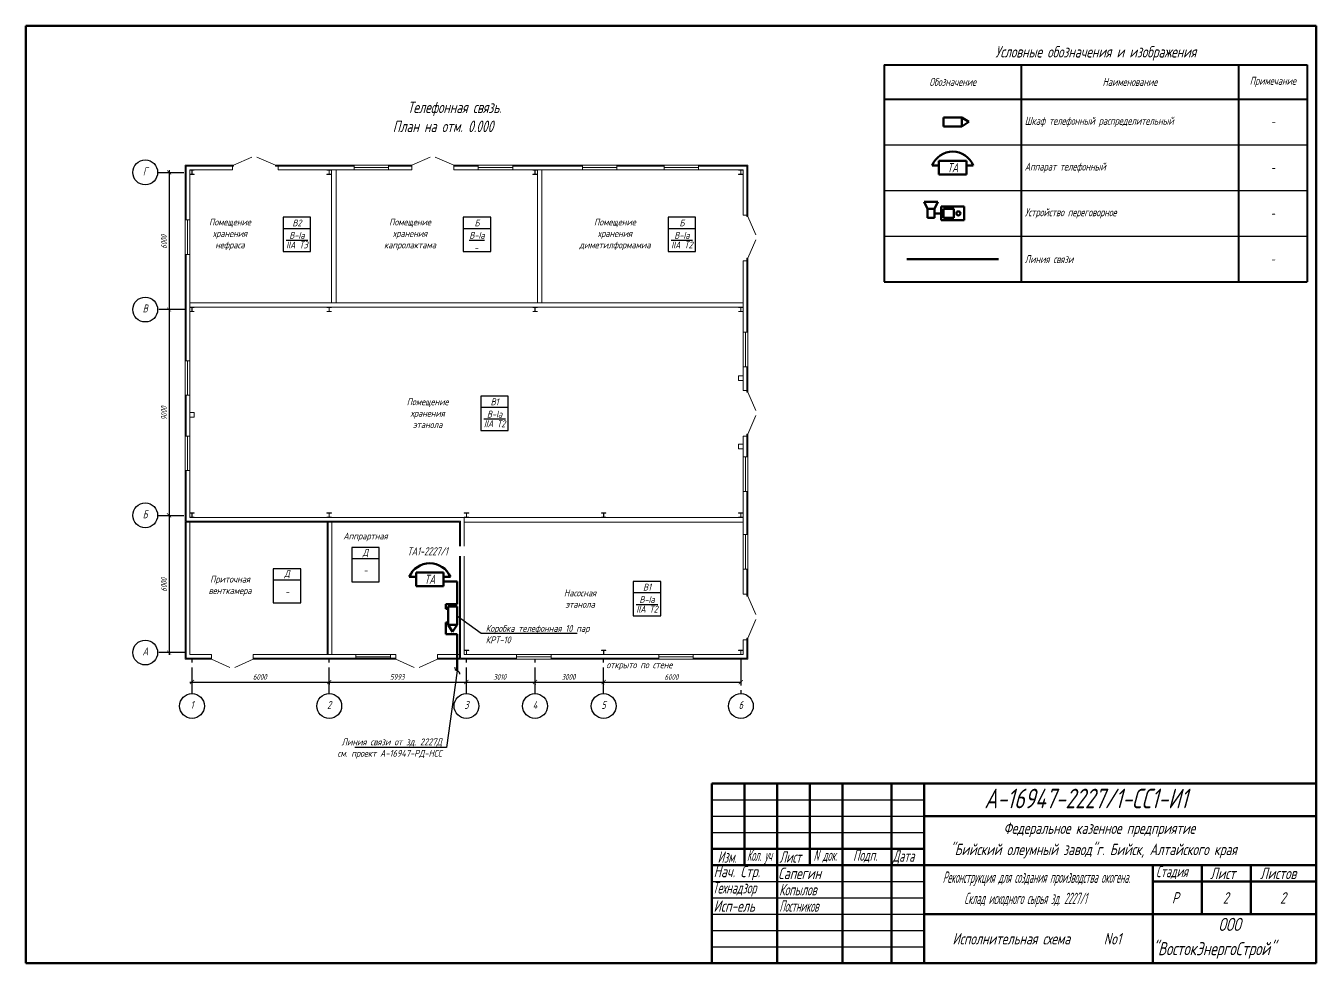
# Model space of a CAD drawing. Header units: millimetres. Extents: x 1337 to 3609, y 1874 to 2523.
# Drawn here: x 3214.1 to 3609.1, y 1873.9 to 2160.9 of the extents above; entities that cross this region are included whole.
import ezdxf
from ezdxf import colors
from ezdxf.entities.mleader import LeaderData, LeaderLine
from ezdxf.enums import TextEntityAlignment as Align
from ezdxf.math import Vec2, Vec3

# ---------------------------------------------------------------- set-up
doc = ezdxf.new("R2010")
doc.units = ezdxf.units.MM
doc.linetypes.add('gost6', pattern=[12, 8, -1.5, 1, -1.5])
for name, color, linetype, lineweight in [('Линия выноска', 137, 'Continuous', 25), ('Линия связи (Вновь)', 3, 'Continuous', 60), ('Осевая', 4, 'gost6', 25), ('Размерная', 4, 'Continuous', 25), ('Рамка толстая', 7, 'Continuous', 60), ('Связь', 84, 'Continuous', 50), ('Строительный', 251, 'Continuous', 13), ('ТаБлица', 253, 'Continuous', 25), ('Текст', 2, 'Continuous', 25), ('Штампы', 252, 'Continuous', 25)]:
    doc.layers.add(name, color=color, linetype=linetype, lineweight=lineweight)
doc.styles.add('Simplex', font='simplex.shx', dxfattribs={"width": 0.7, "oblique": 15})

# ---------------------------------------------------------------- blocks, each defined once
blk = doc.blocks.new('A$C19E7192F')
at = {"layer": 'Связь'}
for p, q in [((0, 4), (0, 0)), ((8, 4), (0, 4)), ((8, 0), (8, 4)), ((11, 2), (8, 4)), ((8, 0), (11, 2)), ((0, 0), (8, 0))]:
    blk.add_line(p, q, dxfattribs=at)
blk = doc.blocks.new('_None')
blk = doc.blocks.new('A$C79A038C6')
at = {"layer": 'Связь'}
for p, q in [((3, 6), (3, 0)), ((15, 6), (3, 6)), ((15, 0), (15, 6)), ((3, 4), (0, 4)), ((3, 0), (15, 0)), ((15, 4), (18, 4))]:
    blk.add_line(p, q, dxfattribs=at)
blk.add_arc((9, 0.25), 9.75, 22.6199, 157.3801, dxfattribs=at)
at = {"layer": 'Связь', "style": 'Simplex', "oblique": 15, "width": 0.7}
blk.add_text('ТА', height=4, dxfattribs=at).set_placement((9, 3), align=Align.MIDDLE_CENTER)
blk = doc.blocks.new('_Integral')
at = {"color": 0, "linetype": 'ByBlock', "lineweight": -2}
for centre, start, end in [((0.44, -0.09), 102, 168), ((-0.44, 0.09), 282, 348)]:
    blk.add_arc(centre, 0.454, start, end, dxfattribs=at)
blk = doc.blocks.new('*T50')
at = {"layer": 'ТаБлица', "color": 0, "linetype": 'ByBlock', "lineweight": 40, "transparency": 16777216}
for p, q in [((0, 0), (129.5, 0)), ((0, 0), (0, -66.5)), ((42, 0), (42, -66.5)), ((108.5, 0), (108.5, -66.5)), ((129.5, 0), (129.5, -66.5)), ((0, -10.5), (129.5, -10.5)), ((0, -66.5), (129.5, -66.5))]:
    blk.add_line(p, q, dxfattribs=at)
at = {"layer": 'ТаБлица', "color": 5, "linetype": 'ByBlock', "lineweight": 25, "transparency": 16777216}
for p, q in [((0, -24.5), (129.5, -24.5)), ((0, -38.5), (129.5, -38.5)), ((0, -52.5), (129.5, -52.5))]:
    blk.add_line(p, q, dxfattribs=at)
at = {"layer": 'ТаБлица', "color": 2, "transparency": 16777216, "char_height": 2.45, "style": 'Simplex'}
for s, insert, width, attachment_point in [('{\\C256;\\c0;Примечание}', (119, -5.25), 21, 5), ('{\\C256;\\c0;Обозначение}', (21, -5.25), 42, 5), ('{\\C256;\\c0;Наименование}', (75.25, -5.25), 66.5, 5), ('{\\C256;\\c0;Шкаф телефонный распределительный}', (43.05, -17.5), 64.4, 4), ('{\\C256;\\c0;-}', (119, -17.5), 18.9, 5), ('{\\C256;\\c0;Аппарат телефонный}', (43.05, -31.5), 64.4, 4), ('{\\C256;\\c0;-}', (119, -31.5), 18.9, 5), ('{\\C256;\\c0;Устройство переговорное}', (43.05, -45.5), 64.4, 4), ('{\\C256;\\c0;-}', (119, -45.5), 18.9, 5), ('{\\C256;\\c0;Линия связи}', (43.05, -59.5), 64.4, 4), ('{\\C256;\\c0;-}', (119, -59.5), 18.9, 5)]:
    blk.add_mtext(s, dxfattribs=dict(at, insert=insert, width=width, attachment_point=attachment_point))
blk = doc.blocks.new('A$C20EB2E6C')
at = {"layer": 'Связь'}
for p, q in [((8, 17.5), (5, 16)), ((8, 11.5), (8, 17.5)), ((1, 13), (1, 16)), ((1, 16), (5, 16)), ((5, 13), (1, 13)), ((3, 13), (3, 10)), ((5, 16), (5, 13)), ((8, 11.5), (5, 13)), ((0, 0), (0, 10)), ((0, 10), (6, 10)), ((1, 4.5), (1, 9)), ((1, 9), (5, 9)), ((5, 9), (5, 4.5)), ((6, 10), (6, 0)), ((5, 4.5), (1, 4.5)), ((6, 0), (0, 0))]:
    blk.add_line(p, q, dxfattribs=at)
blk.add_circle((3, 2.5), 0.868, dxfattribs=at)

msp = doc.modelspace()

# ---------------------------------------------------------------- linework, layer by layer
at = {"color": 18, "lineweight": 60, "true_color": 0x000000}
for p, q in [((3424.12, 1928.9), (3609.12, 1928.9)), ((3424.12, 1928.9), (3424.12, 1873.9)), ((3434.12, 1928.9), (3434.12, 1903.9)), ((3444.12, 1928.9), (3444.12, 1873.9)), ((3454.12, 1928.9), (3454.12, 1903.9)), ((3464.12, 1928.9), (3464.12, 1873.9)), ((3479.12, 1928.9), (3479.12, 1873.9)), ((3489.12, 1928.9), (3489.12, 1873.9)), ((3609.12, 1928.9), (3609.12, 1873.9)), ((3489.12, 1918.9), (3609.12, 1918.9)), ((3424.12, 1908.9), (3489.12, 1908.9)), ((3424.12, 1903.9), (3609.12, 1903.9)), ((3559.12, 1903.9), (3559.12, 1873.9)), ((3574.12, 1903.9), (3574.12, 1888.9)), ((3589.12, 1903.9), (3589.12, 1888.9)), ((3559.12, 1898.9), (3609.12, 1898.9)), ((3489.12, 1888.9), (3609.12, 1888.9)), ((3424.12, 1873.9), (3609.12, 1873.9))]:
    msp.add_line(p, q, dxfattribs=at)
at = {"color": 18, "lineweight": 25, "true_color": 0x000000}
for p, q in [((3424.12, 1923.9), (3489.12, 1923.9)), ((3424.12, 1918.9), (3489.12, 1918.9)), ((3424.12, 1913.9), (3489.12, 1913.9)), ((3424.12, 1898.9), (3489.12, 1898.9)), ((3424.12, 1893.9), (3489.12, 1893.9)), ((3424.12, 1888.9), (3489.12, 1888.9)), ((3424.12, 1883.9), (3489.12, 1883.9)), ((3424.12, 1878.9), (3489.12, 1878.9))]:
    msp.add_line(p, q, dxfattribs=at)
at = {"layer": 'Линия связи (Вновь)', "color": 18, "true_color": 0x000000}
for p, q in [((3483.84, 2089.47), (3511.84, 2089.47)), ((3341.97, 1990.75), (3346.17, 1990.75)), ((3346.17, 1990.75), (3346.17, 1983.78)), ((3346.17, 1983.78), (3342.67, 1983.78)), ((3342.67, 1983.78), (3342.67, 1982.38)), ((3343.37, 1982.38), (3342.67, 1982.38)), ((3343.37, 1978.18), (3342.67, 1978.18)), ((3342.67, 1978.18), (3342.67, 1974.68)), ((3342.67, 1974.68), (3346.17, 1974.68)), ((3346.17, 1974.68), (3346.17, 1963.45))]:
    msp.add_line(p, q, dxfattribs=at)
at = {"layer": 'Осевая', "color": 18, "true_color": 0x000000}
for p, q in [((3254.47, 2116.02), (3262.87, 2116.02)), ((3262.87, 2074.02), (3254.47, 2074.02)), ((3254.47, 2011.02), (3262.87, 2011.02)), ((3262.87, 1969.02), (3254.47, 1969.02)), ((3265, 1956.45), (3265, 1966.95)), ((3307, 1956.45), (3307, 1966.95)), ((3349, 1956.45), (3349, 1966.95)), ((3370, 1956.45), (3370, 1966.95)), ((3391, 1956.45), (3391, 1966.95)), ((3433, 1966.95), (3433, 1956.45))]:
    msp.add_line(p, q, dxfattribs=at)
at = {"layer": 'Размерная', "color": 18, "true_color": 0x000000}
for p, q in [((3257.97, 2116.72), (3257.97, 2073.32)), ((3257.97, 2074.72), (3257.97, 2010.32)), ((3257.97, 2011.72), (3257.97, 1968.32)), ((3264.3, 1959.98), (3307.7, 1959.98)), ((3306.3, 1959.98), (3349.66, 1959.98)), ((3307, 1960.09), (3307, 1959.28)), ((3307, 1959.39), (3307, 1959.28)), ((3348.23, 1959.98), (3370.7, 1959.98)), ((3348.93, 1959.32), (3348.93, 1959.28)), ((3369.3, 1959.98), (3433, 1959.98)), ((3370, 1959.32), (3370, 1959.28)), ((3391, 1960.09), (3391, 1960.65)), ((3391, 1959.39), (3391, 1959.28)), ((3391, 1959.32), (3391, 1959.28))]:
    msp.add_line(p, q, dxfattribs=at)
at = {"layer": 'Размерная', "color": 18, "true_color": 0x000000, "const_width": 0.189}
for points in [[(3258.6, 2115.39), (3257.34, 2116.65)], [(3258.6, 2073.39), (3257.34, 2074.65)], [(3257.34, 2074.65), (3258.6, 2073.39)], [(3258.6, 2010.39), (3257.34, 2011.65)], [(3257.34, 2011.65), (3258.6, 2010.39)], [(3257.34, 1969.65), (3258.6, 1968.39)], [(3265.63, 1960.61), (3264.37, 1959.35)], [(3307.63, 1960.61), (3306.37, 1959.35)], [(3306.37, 1959.35), (3307.63, 1960.61)], [(3349.56, 1960.61), (3348.3, 1959.35)], [(3348.33, 1959.35), (3349.59, 1960.61)], [(3369.37, 1959.35), (3370.63, 1960.61)], [(3370.63, 1960.61), (3369.37, 1959.35)], [(3390.37, 1959.35), (3391.63, 1960.61)], [(3391.63, 1960.61), (3390.37, 1959.35)], [(3432.37, 1959.32), (3433.63, 1960.58)]]:
    msp.add_lwpolyline(points, dxfattribs=at)
at = {"layer": 'Рамка толстая', "color": 18, "true_color": 0x000000}
for p, q in [((3214.12, 1873.9), (3214.12, 2160.9)), ((3214.12, 2160.9), (3609.12, 2160.9)), ((3609.12, 2160.9), (3609.12, 1873.9)), ((3214.12, 1873.9), (3609.12, 1873.9))]:
    msp.add_line(p, q, dxfattribs=at)
at = {"layer": 'Строительный', "color": 18, "ltscale": 100, "true_color": 0x000000}
for p, q in [((3277.37, 2118.19), (3262.87, 2118.19)), ((3262.87, 2118.19), (3262.87, 2117.88)), ((3262.87, 2117.88), (3262.87, 2101.49)), ((3277.72, 2117.88), (3263.18, 2117.88)), ((3263.18, 2117.88), (3263.18, 2116.17)), ((3277.1, 2118.19), (3277.72, 2118.19)), ((3277.37, 2118.19), (3277.37, 2117.88)), ((3277.37, 2116.76), (3277.37, 2117.88)), ((3277.72, 2118.19), (3283.33, 2120.68)), ((3277.72, 2118.19), (3277.72, 2117.88)), ((3290.56, 2118.19), (3284.87, 2120.68)), ((3291.37, 2118.19), (3290.56, 2118.19)), ((3290.56, 2118.19), (3290.56, 2117.88)), ((3314.58, 2117.88), (3290.56, 2117.88)), ((3314.58, 2118.19), (3291.37, 2118.19)), ((3291.37, 2116.76), (3291.37, 2118.19)), ((3314.58, 2118.19), (3314.58, 2116.76)), ((3314.58, 2118.19), (3325.15, 2118.19)), ((3314.58, 2117.48), (3325.15, 2117.48)), ((3332.29, 2118.19), (3325.15, 2118.19)), ((3325.15, 2116.76), (3325.15, 2118.19)), ((3332.29, 2117.88), (3325.15, 2117.88)), ((3331.67, 2118.19), (3332.29, 2118.19)), ((3331.67, 2118.19), (3331.67, 2117.88)), ((3331.67, 2117.88), (3332.29, 2117.88)), ((3332.29, 2118.19), (3337.9, 2120.68)), ((3332.29, 2118.19), (3332.29, 2116.76)), ((3345.13, 2118.19), (3339.44, 2120.68)), ((3384.51, 2118.19), (3345.13, 2118.19)), ((3345.94, 2118.19), (3345.13, 2118.19)), ((3345.13, 2118.19), (3345.13, 2116.76)), ((3352.59, 2117.88), (3345.13, 2117.88)), ((3345.13, 2117.88), (3345.82, 2117.88)), ((3345.82, 2117.88), (3345.82, 2118.19)), ((3352.57, 2117.48), (3363.14, 2117.48)), ((3352.59, 2118.19), (3352.59, 2116.76)), ((3363.16, 2116.76), (3363.16, 2118.19)), ((3384.51, 2117.88), (3363.16, 2117.88)), ((3384.51, 2118.19), (3384.51, 2116.76)), ((3384.51, 2118.19), (3395.08, 2118.19)), ((3384.51, 2117.48), (3395.08, 2117.48)), ((3409.48, 2118.19), (3395.08, 2118.19)), ((3395.08, 2116.76), (3395.08, 2118.19)), ((3409.48, 2117.88), (3395.08, 2117.88)), ((3409.48, 2118.19), (3409.48, 2116.76)), ((3409.48, 2118.19), (3420.05, 2118.19)), ((3409.48, 2117.48), (3420.05, 2117.48)), ((3435.13, 2118.19), (3420.05, 2118.19)), ((3420.05, 2116.76), (3420.05, 2118.19)), ((3434.82, 2117.88), (3420.05, 2117.88)), ((3434.82, 2102.55), (3434.82, 2117.88)), ((3435.13, 2102.9), (3435.13, 2118.19)), ((3263.18, 2116.76), (3263.18, 2101.49)), ((3264.3, 2116.76), (3277.37, 2116.76)), ((3264.3, 2101.49), (3264.3, 2116.76)), ((3264.3, 2116.68), (3264.3, 2116.76)), ((3264.3, 2116.76), (3265.7, 2116.76)), ((3264.88, 2116.68), (3264.3, 2116.68)), ((3264.3, 2115.38), (3264.3, 2115.46)), ((3264.3, 2115.46), (3264.88, 2115.46)), ((3265.7, 2115.38), (3264.3, 2115.38)), ((3264.97, 2115.55), (3264.97, 2116.59)), ((3265.02, 2115.55), (3265.02, 2116.59)), ((3265.7, 2116.68), (3265.11, 2116.68)), ((3265.11, 2115.46), (3265.7, 2115.46)), ((3265.7, 2116.76), (3265.7, 2116.68)), ((3265.7, 2115.46), (3265.7, 2115.38)), ((3291.37, 2116.76), (3314.58, 2116.76)), ((3306.3, 2116.68), (3306.3, 2116.76)), ((3306.3, 2116.76), (3307.7, 2116.76)), ((3306.88, 2116.68), (3306.3, 2116.68)), ((3306.3, 2115.38), (3306.3, 2115.46)), ((3306.3, 2115.46), (3306.88, 2115.46)), ((3307.7, 2115.38), (3306.3, 2115.38)), ((3306.97, 2115.55), (3306.97, 2116.59)), ((3307.02, 2115.55), (3307.02, 2116.59)), ((3307.7, 2116.68), (3307.11, 2116.68)), ((3307.11, 2115.46), (3307.7, 2115.46)), ((3307.7, 2116.76), (3307.7, 2076.12)), ((3307.7, 2116.76), (3307.7, 2116.68)), ((3307.7, 2115.46), (3307.7, 2115.38)), ((3309.1, 2076.12), (3309.1, 2116.76)), ((3314.58, 2116.76), (3325.15, 2116.76)), ((3325.15, 2116.76), (3332.29, 2116.76)), ((3345.13, 2116.76), (3384.51, 2116.76)), ((3369.3, 2116.68), (3369.3, 2116.76)), ((3369.3, 2116.76), (3370.7, 2116.76)), ((3369.88, 2116.68), (3369.3, 2116.68)), ((3369.3, 2115.38), (3369.3, 2115.46)), ((3369.3, 2115.46), (3369.88, 2115.46)), ((3370.7, 2115.38), (3369.3, 2115.38)), ((3369.97, 2115.55), (3369.97, 2116.59)), ((3370.02, 2115.55), (3370.02, 2116.59)), ((3370.7, 2116.68), (3370.11, 2116.68)), ((3370.11, 2115.46), (3370.7, 2115.46)), ((3370.7, 2116.76), (3370.7, 2076.16)), ((3370.7, 2116.76), (3370.7, 2116.68)), ((3370.7, 2115.46), (3370.7, 2115.38)), ((3372.1, 2076.16), (3372.1, 2116.76)), ((3384.51, 2116.76), (3395.08, 2116.76)), ((3395.08, 2116.76), (3409.48, 2116.76)), ((3409.48, 2116.76), (3420.05, 2116.76)), ((3420.05, 2116.76), (3433.7, 2116.76)), ((3432.3, 2116.68), (3432.3, 2116.76)), ((3432.3, 2116.76), (3433.7, 2116.76)), ((3432.88, 2116.68), (3432.3, 2116.68)), ((3432.3, 2115.38), (3432.3, 2115.46)), ((3432.3, 2115.46), (3432.88, 2115.46)), ((3433.7, 2115.38), (3432.3, 2115.38)), ((3432.97, 2115.55), (3432.97, 2116.59)), ((3433.02, 2115.55), (3433.02, 2116.59)), ((3433.7, 2116.68), (3433.11, 2116.68)), ((3433.11, 2115.46), (3433.7, 2115.46)), ((3433.7, 2116.76), (3433.7, 2102.9)), ((3433.7, 2116.76), (3433.7, 2116.68)), ((3433.7, 2115.46), (3433.7, 2115.38)), ((3264.3, 2101.49), (3262.87, 2101.49)), ((3262.87, 2101.49), (3262.87, 2090.92)), ((3263.58, 2101.49), (3263.58, 2090.92)), ((3264.3, 2101.49), (3264.3, 2090.92)), ((3433.7, 2102.9), (3434.82, 2102.9)), ((3435.13, 2102.9), (3434.82, 2102.9)), ((3435.13, 2102.55), (3434.82, 2102.55)), ((3435.13, 2103.17), (3435.13, 2102.55)), ((3435.13, 2102.55), (3437.62, 2096.94)), ((3435.13, 2089.71), (3437.62, 2095.4)), ((3262.87, 2090.92), (3262.87, 2058.34)), ((3262.87, 2090.92), (3264.3, 2090.92)), ((3263.18, 2090.92), (3263.18, 2058.34)), ((3264.3, 2058.34), (3264.3, 2090.92)), ((3434.82, 2067.1), (3434.82, 2089.71)), ((3435.13, 2089.71), (3434.82, 2089.71)), ((3435.13, 2088.9), (3435.13, 2089.71)), ((3433.7, 2088.9), (3433.7, 2067.1)), ((3433.7, 2088.9), (3434.82, 2088.9)), ((3435.13, 2067.1), (3435.13, 2088.9)), ((3264.3, 2076.12), (3433.7, 2076.12)), ((3264.3, 2074.76), (3433.7, 2074.76)), ((3264.3, 2074.68), (3264.3, 2074.76)), ((3264.3, 2074.76), (3265.7, 2074.76)), ((3264.88, 2074.68), (3264.3, 2074.68)), ((3264.97, 2073.55), (3264.97, 2074.59)), ((3265.02, 2073.55), (3265.02, 2074.59)), ((3265.7, 2074.68), (3265.11, 2074.68)), ((3265.7, 2074.76), (3265.7, 2074.68)), ((3306.3, 2074.68), (3306.3, 2074.76)), ((3306.3, 2074.76), (3307.7, 2074.76)), ((3306.88, 2074.68), (3306.3, 2074.68)), ((3306.97, 2073.55), (3306.97, 2074.59)), ((3307.02, 2073.55), (3307.02, 2074.59)), ((3307.7, 2074.68), (3307.11, 2074.68)), ((3307.7, 2076.12), (3309.1, 2076.12)), ((3307.7, 2074.76), (3307.7, 2074.68)), ((3369.3, 2074.68), (3369.3, 2074.76)), ((3369.3, 2074.76), (3370.7, 2074.76)), ((3369.88, 2074.68), (3369.3, 2074.68)), ((3369.97, 2073.55), (3369.97, 2074.59)), ((3370.02, 2073.55), (3370.02, 2074.59)), ((3370.7, 2074.68), (3370.11, 2074.68)), ((3370.7, 2074.76), (3370.7, 2074.68)), ((3432.3, 2074.68), (3432.3, 2074.76)), ((3432.3, 2074.76), (3433.7, 2074.76)), ((3432.88, 2074.68), (3432.3, 2074.68)), ((3432.97, 2073.55), (3432.97, 2074.59)), ((3433.02, 2073.55), (3433.02, 2074.59)), ((3433.7, 2074.68), (3433.11, 2074.68)), ((3433.7, 2074.76), (3433.7, 2075.88)), ((3433.7, 2074.76), (3433.7, 2074.76)), ((3433.7, 2074.76), (3433.7, 2074.68)), ((3264.3, 2073.38), (3264.3, 2073.46)), ((3264.3, 2073.46), (3264.88, 2073.46)), ((3265.7, 2073.38), (3264.3, 2073.38)), ((3265.11, 2073.46), (3265.7, 2073.46)), ((3265.7, 2073.46), (3265.7, 2073.38)), ((3306.3, 2073.38), (3306.3, 2073.46)), ((3306.3, 2073.46), (3306.88, 2073.46)), ((3307.7, 2073.38), (3306.3, 2073.38)), ((3307.11, 2073.46), (3307.7, 2073.46)), ((3307.7, 2073.46), (3307.7, 2073.38)), ((3369.3, 2073.38), (3369.3, 2073.46)), ((3369.3, 2073.46), (3369.88, 2073.46)), ((3370.7, 2073.38), (3369.3, 2073.38)), ((3370.11, 2073.46), (3370.7, 2073.46)), ((3370.7, 2073.46), (3370.7, 2073.38)), ((3432.3, 2073.38), (3432.3, 2073.46)), ((3432.3, 2073.46), (3432.88, 2073.46)), ((3433.7, 2073.38), (3432.3, 2073.38)), ((3433.11, 2073.46), (3433.7, 2073.46)), ((3433.7, 2073.46), (3433.7, 2073.38)), ((3435.13, 2067.1), (3433.7, 2067.1)), ((3433.7, 2056.53), (3433.7, 2067.1)), ((3434.41, 2067.1), (3434.41, 2056.53)), ((3435.13, 2056.53), (3435.13, 2067.1)), ((3264.3, 2058.34), (3262.87, 2058.34)), ((3262.87, 2047.77), (3262.87, 2058.34)), ((3263.58, 2058.34), (3263.58, 2047.77)), ((3264.3, 2058.34), (3264.3, 2047.77)), ((3433.7, 2056.53), (3433.7, 2049.29)), ((3433.7, 2056.53), (3435.13, 2056.53)), ((3434.82, 2048.71), (3434.82, 2056.53)), ((3435.13, 2049.29), (3435.13, 2056.53)), ((3433.7, 2053.74), (3432.3, 2053.74)), ((3432.3, 2053.74), (3432.3, 2052.34)), ((3432.3, 2052.34), (3433.7, 2052.34)), ((3433.7, 2052.34), (3433.7, 2053.74)), ((3262.87, 2047.77), (3262.87, 1966.95)), ((3262.87, 2047.77), (3264.3, 2047.77)), ((3263.18, 2047.77), (3263.18, 2035.29)), ((3264.3, 2010.38), (3264.3, 2047.77)), ((3433.7, 2049.29), (3434.82, 2049.29)), ((3435.13, 2048.71), (3434.82, 2048.71)), ((3435.13, 2049.33), (3435.13, 2048.71)), ((3435.13, 2048.71), (3437.62, 2043.09)), ((3264.3, 2042.5), (3265.7, 2042.5)), ((3264.3, 2041.1), (3264.3, 2042.5)), ((3265.7, 2042.5), (3265.7, 2041.1)), ((3265.7, 2041.1), (3264.3, 2041.1)), ((3435.13, 2035.87), (3437.62, 2041.56)), ((3264.3, 2035.29), (3262.87, 2035.29)), ((3263.58, 2035.29), (3263.58, 2024.72)), ((3433.7, 2035.29), (3433.7, 2028.91)), ((3433.7, 2035.29), (3434.82, 2035.29)), ((3434.82, 2028.91), (3434.82, 2035.87)), ((3435.13, 2035.87), (3434.82, 2035.87)), ((3435.13, 2035.25), (3435.13, 2035.87)), ((3435.13, 2028.91), (3435.13, 2035.29)), ((3433.7, 2032.81), (3432.3, 2032.81)), ((3432.3, 2032.81), (3432.3, 2031.41)), ((3432.3, 2031.41), (3433.7, 2031.41)), ((3433.7, 2031.41), (3433.7, 2032.81)), ((3435.13, 2028.91), (3433.7, 2028.91)), ((3433.7, 2018.34), (3433.7, 2028.91)), ((3434.41, 2028.91), (3434.41, 2018.34)), ((3435.13, 2018.34), (3435.13, 2028.91)), ((3262.87, 2024.72), (3264.3, 2024.72)), ((3263.18, 2024.72), (3263.18, 2009.26)), ((3433.7, 2018.34), (3433.7, 2005.16)), ((3433.7, 2018.34), (3435.13, 2018.34)), ((3434.82, 2005.16), (3434.82, 2018.34)), ((3435.13, 2005.16), (3435.13, 2018.34)), ((3264.3, 2011.68), (3264.3, 2011.76)), ((3264.3, 2011.76), (3265.7, 2011.76)), ((3264.88, 2011.68), (3264.3, 2011.68)), ((3264.97, 2010.55), (3264.97, 2011.59)), ((3265.02, 2010.55), (3265.02, 2011.59)), ((3265.7, 2011.68), (3265.11, 2011.68)), ((3265.7, 2011.76), (3265.7, 2011.68)), ((3306.3, 2011.68), (3306.3, 2011.76)), ((3306.3, 2011.76), (3307.7, 2011.76)), ((3306.88, 2011.68), (3306.3, 2011.68)), ((3306.97, 2010.55), (3306.97, 2011.59)), ((3307.02, 2010.55), (3307.02, 2011.59)), ((3307.7, 2011.68), (3307.11, 2011.68)), ((3307.7, 2011.76), (3307.7, 2011.68)), ((3348.3, 2011.68), (3348.3, 2011.76)), ((3348.3, 2011.76), (3349.7, 2011.76)), ((3348.88, 2011.68), (3348.3, 2011.68)), ((3348.97, 2010.55), (3348.97, 2011.59)), ((3349.02, 2010.55), (3349.02, 2011.59)), ((3349.7, 2011.68), (3349.11, 2011.68)), ((3349.7, 2011.76), (3349.7, 2011.68)), ((3390.3, 2011.68), (3390.3, 2011.76)), ((3390.3, 2011.76), (3391.7, 2011.76)), ((3390.88, 2011.68), (3390.3, 2011.68)), ((3390.97, 2010.55), (3390.97, 2011.59)), ((3391.02, 2010.55), (3391.02, 2011.59)), ((3391.7, 2011.68), (3391.11, 2011.68)), ((3391.7, 2011.76), (3391.7, 2011.68)), ((3432.3, 2011.68), (3432.3, 2011.76)), ((3432.3, 2011.76), (3433.7, 2011.76)), ((3432.88, 2011.68), (3432.3, 2011.68)), ((3432.97, 2010.55), (3432.97, 2011.59)), ((3433.02, 2010.55), (3433.02, 2011.59)), ((3433.7, 2011.68), (3433.11, 2011.68)), ((3433.7, 2011.76), (3433.7, 2011.68)), ((3262.87, 2008.95), (3280.96, 2008.95)), ((3263.18, 2009.26), (3280.96, 2009.26)), ((3263.18, 2008.95), (3263.18, 1967.26)), ((3264.3, 2010.38), (3264.3, 2010.46)), ((3264.3, 2010.46), (3264.88, 2010.46)), ((3280.96, 2010.38), (3264.3, 2010.38)), ((3265.7, 2010.38), (3264.3, 2010.38)), ((3264.3, 1968.38), (3264.3, 2008.95)), ((3265.11, 2010.46), (3265.7, 2010.46)), ((3265.7, 2010.46), (3265.7, 2010.38)), ((3279.96, 2008.95), (3333.87, 2008.95)), ((3280.14, 2009.26), (3332.82, 2009.26)), ((3332.82, 2010.38), (3280.38, 2010.38)), ((3306.3, 2010.38), (3306.3, 2010.46)), ((3306.3, 2010.46), (3306.88, 2010.46)), ((3307.7, 2010.38), (3306.3, 2010.38)), ((3306.38, 2008.95), (3306.38, 1992.67)), ((3306.69, 2008.95), (3306.69, 1992.67)), ((3307.11, 2010.46), (3307.7, 2010.46)), ((3307.7, 2010.46), (3307.7, 2010.38)), ((3307.81, 1992.67), (3307.81, 2008.95)), ((3433.7, 2010.38), (3332.82, 2010.38)), ((3332.82, 2009.26), (3347.18, 2009.26)), ((3332.82, 2008.95), (3346.87, 2008.95)), ((3346.17, 2008.95), (3339.48, 2008.95)), ((3346.87, 2008.95), (3346.87, 1992.67)), ((3347.18, 2009.26), (3347.18, 1992.67)), ((3348.3, 2010.38), (3348.3, 2010.46)), ((3348.3, 2010.46), (3348.88, 2010.46)), ((3348.3, 1992.67), (3348.3, 2010.38)), ((3349.7, 2010.38), (3348.3, 2010.38)), ((3348.3, 2008.95), (3433.7, 2008.95)), ((3349.11, 2010.46), (3349.7, 2010.46)), ((3349.7, 2010.46), (3349.7, 2010.38)), ((3390.3, 2010.38), (3390.3, 2010.46)), ((3390.3, 2010.46), (3390.88, 2010.46)), ((3391.7, 2010.38), (3390.3, 2010.38)), ((3391.7, 2008.95), (3390.3, 2008.95)), ((3391.11, 2010.46), (3391.7, 2010.46)), ((3391.7, 2010.46), (3391.7, 2010.38)), ((3432.3, 2010.38), (3432.3, 2010.46)), ((3432.3, 2010.46), (3432.88, 2010.46)), ((3433.7, 2010.38), (3432.3, 2010.38)), ((3433.11, 2010.46), (3433.7, 2010.46)), ((3433.7, 2010.46), (3433.7, 2010.38)), ((3435.13, 2005.16), (3433.7, 2005.16)), ((3433.7, 1994.59), (3433.7, 2005.16)), ((3434.41, 2005.16), (3434.41, 1994.59)), ((3435.13, 1994.59), (3435.13, 2005.16)), ((3306.38, 1992.67), (3306.38, 1968.38)), ((3306.69, 1992.67), (3306.69, 1968.53)), ((3307.81, 1968.38), (3307.81, 1992.67)), ((3346.87, 1992.67), (3346.87, 1966.95)), ((3347.18, 1992.67), (3347.18, 1967.26)), ((3348.3, 1968.38), (3348.3, 1992.67)), ((3433.7, 1994.59), (3433.7, 1986.91)), ((3433.7, 1994.59), (3435.13, 1994.59)), ((3434.82, 1986.29), (3434.82, 1994.59)), ((3435.13, 1986.91), (3435.13, 1994.59)), ((3433.7, 1989.14), (3433.7, 1988.79)), ((3435.13, 1986.91), (3433.7, 1986.91)), ((3433.7, 1986.91), (3434.82, 1986.91)), ((3435.13, 1986.91), (3435.13, 1986.29)), ((3435.13, 1986.29), (3434.82, 1986.29)), ((3435.13, 1986.29), (3437.62, 1980.68)), ((3435.13, 1973.45), (3437.62, 1979.14)), ((3433.7, 1972.91), (3433.7, 1968.38)), ((3435.13, 1972.91), (3433.7, 1972.91)), ((3433.7, 1972.91), (3434.82, 1972.91)), ((3434.82, 1967.26), (3434.82, 1973.45)), ((3435.13, 1973.45), (3434.82, 1973.45)), ((3435.13, 1972.83), (3435.13, 1973.45)), ((3435.13, 1966.95), (3435.13, 1972.91)), ((3263.18, 1967.26), (3270.91, 1967.26)), ((3270.91, 1968.38), (3264.3, 1968.38)), ((3270.91, 1966.95), (3270.91, 1968.38)), ((3270.91, 1966.95), (3270.91, 1967.26)), ((3327.34, 1968.38), (3283.75, 1968.38)), ((3283.75, 1966.95), (3283.75, 1968.38)), ((3283.75, 1967.26), (3327.34, 1967.26)), ((3283.75, 1966.95), (3283.75, 1967.26)), ((3315.19, 1968.38), (3315.19, 1966.95)), ((3315.19, 1968.38), (3325.76, 1968.38)), ((3315.19, 1967.66), (3325.76, 1967.66)), ((3325.76, 1966.95), (3325.76, 1968.38)), ((3327.34, 1966.95), (3327.34, 1968.38)), ((3327.34, 1966.95), (3327.34, 1967.26)), ((3346.87, 1968.38), (3340.18, 1968.38)), ((3340.18, 1966.95), (3340.18, 1968.38)), ((3340.18, 1967.26), (3346.87, 1967.26)), ((3340.18, 1966.95), (3340.18, 1967.26)), ((3347.18, 1967.26), (3364.34, 1967.26)), ((3348.3, 1969.68), (3348.3, 1969.76)), ((3348.3, 1969.76), (3349.7, 1969.76)), ((3348.88, 1969.68), (3348.3, 1969.68)), ((3348.3, 1968.38), (3348.3, 1968.46)), ((3348.3, 1968.46), (3348.88, 1968.46)), ((3364.34, 1968.38), (3348.3, 1968.38)), ((3349.7, 1968.38), (3348.3, 1968.38)), ((3348.97, 1968.55), (3348.97, 1969.59)), ((3349.02, 1968.55), (3349.02, 1969.59)), ((3349.7, 1969.68), (3349.11, 1969.68)), ((3349.11, 1968.46), (3349.7, 1968.46)), ((3349.7, 1969.76), (3349.7, 1969.68)), ((3349.7, 1968.46), (3349.7, 1968.38)), ((3364.34, 1968.38), (3364.34, 1966.95)), ((3364.34, 1968.38), (3374.91, 1968.38)), ((3364.34, 1967.66), (3374.91, 1967.66)), ((3407.85, 1968.38), (3374.91, 1968.38)), ((3374.91, 1966.95), (3374.91, 1968.38)), ((3374.91, 1967.26), (3407.85, 1967.26)), ((3390.3, 1969.68), (3390.3, 1969.76)), ((3390.3, 1969.76), (3391.7, 1969.76)), ((3390.88, 1969.68), (3390.3, 1969.68)), ((3390.3, 1968.38), (3390.3, 1968.46)), ((3390.3, 1968.46), (3390.88, 1968.46)), ((3391.7, 1968.38), (3390.3, 1968.38)), ((3390.97, 1968.55), (3390.97, 1969.59)), ((3391.02, 1968.55), (3391.02, 1969.59)), ((3391.7, 1969.68), (3391.11, 1969.68)), ((3391.11, 1968.46), (3391.7, 1968.46)), ((3391.7, 1969.76), (3391.7, 1969.68)), ((3391.7, 1968.46), (3391.7, 1968.38)), ((3407.85, 1968.38), (3407.85, 1966.95)), ((3407.85, 1968.38), (3418.42, 1968.38)), ((3407.85, 1967.66), (3418.42, 1967.66)), ((3433.7, 1968.38), (3418.42, 1968.38)), ((3418.42, 1966.95), (3418.42, 1968.38)), ((3418.42, 1967.26), (3434.82, 1967.26)), ((3432.3, 1969.68), (3432.3, 1969.76)), ((3432.3, 1969.76), (3433.7, 1969.76)), ((3432.88, 1969.68), (3432.3, 1969.68)), ((3432.3, 1968.38), (3432.3, 1968.46)), ((3432.3, 1968.46), (3432.88, 1968.46)), ((3433.7, 1968.38), (3432.3, 1968.38)), ((3432.97, 1968.55), (3432.97, 1969.59)), ((3433.02, 1968.55), (3433.02, 1969.59)), ((3433.7, 1969.68), (3433.11, 1969.68)), ((3433.11, 1968.46), (3433.7, 1968.46)), ((3433.7, 1969.76), (3433.7, 1969.68)), ((3433.7, 1968.46), (3433.7, 1968.38)), ((3262.87, 1966.95), (3270.91, 1966.95)), ((3270.91, 1966.95), (3276.53, 1964.45)), ((3283.75, 1966.95), (3278.07, 1964.45)), ((3283.75, 1966.95), (3327.34, 1966.95)), ((3315.19, 1966.95), (3325.76, 1966.95)), ((3327.34, 1966.95), (3332.95, 1964.45)), ((3340.18, 1966.95), (3334.49, 1964.45)), ((3340.18, 1966.95), (3346.87, 1966.95)), ((3346.87, 1966.95), (3364.34, 1966.95)), ((3364.34, 1966.95), (3374.91, 1966.95)), ((3374.91, 1966.95), (3407.85, 1966.95)), ((3407.85, 1966.95), (3418.42, 1966.95)), ((3418.42, 1966.95), (3435.13, 1966.95))]:
    msp.add_line(p, q, dxfattribs=at)
for centre, start, end in [((3264.88, 2116.59), 0, 90), ((3264.88, 2115.55), 270, 0), ((3265.11, 2116.59), 90, 180), ((3265.11, 2115.55), 180, 270), ((3306.88, 2116.59), 0, 90), ((3306.88, 2115.55), 270, 0), ((3307.11, 2116.59), 90, 180), ((3307.11, 2115.55), 180, 270), ((3369.88, 2116.59), 0, 90), ((3369.88, 2115.55), 270, 0), ((3370.11, 2116.59), 90, 180), ((3370.11, 2115.55), 180, 270), ((3432.88, 2116.59), 0, 90), ((3432.88, 2115.55), 270, 0), ((3433.11, 2116.59), 90, 180), ((3433.11, 2115.55), 180, 270), ((3264.88, 2074.59), 0, 90), ((3265.11, 2074.59), 90, 180), ((3306.88, 2074.59), 0, 90), ((3307.11, 2074.59), 90, 180), ((3369.88, 2074.59), 0, 90), ((3370.11, 2074.59), 90, 180), ((3432.88, 2074.59), 0, 90), ((3433.11, 2074.59), 90, 180), ((3264.88, 2073.55), 270, 0), ((3265.11, 2073.55), 180, 270), ((3306.88, 2073.55), 270, 0), ((3307.11, 2073.55), 180, 270), ((3369.88, 2073.55), 270, 0), ((3370.11, 2073.55), 180, 270), ((3432.88, 2073.55), 270, 0), ((3433.11, 2073.55), 180, 270), ((3264.88, 2011.59), 0, 90), ((3265.11, 2011.59), 90, 180), ((3306.88, 2011.59), 0, 90), ((3307.11, 2011.59), 90, 180), ((3348.88, 2011.59), 0, 90), ((3349.11, 2011.59), 90, 180), ((3390.88, 2011.59), 0, 90), ((3391.11, 2011.59), 90, 180), ((3432.88, 2011.59), 0, 90), ((3433.11, 2011.59), 90, 180), ((3264.88, 2010.55), 270, 0), ((3265.11, 2010.55), 180, 270), ((3306.88, 2010.55), 270, 0), ((3307.11, 2010.55), 180, 270), ((3348.88, 2010.55), 270, 0), ((3349.11, 2010.55), 180, 270), ((3390.88, 2010.55), 270, 0), ((3391.11, 2010.55), 180, 270), ((3432.88, 2010.55), 270, 0), ((3433.11, 2010.55), 180, 270), ((3348.88, 1969.59), 0, 90), ((3348.88, 1968.55), 270, 0), ((3349.11, 1969.59), 90, 180), ((3349.11, 1968.55), 180, 270), ((3390.88, 1969.59), 0, 90), ((3390.88, 1968.55), 270, 0), ((3391.11, 1969.59), 90, 180), ((3391.11, 1968.55), 180, 270), ((3432.88, 1969.59), 0, 90), ((3432.88, 1968.55), 270, 0), ((3433.11, 1969.59), 90, 180), ((3433.11, 1968.55), 180, 270)]:
    msp.add_arc(centre, 0.091, start, end, dxfattribs=at)
at = {"layer": 'Текст', "color": 18, "ltscale": 100, "true_color": 0x000000}
for p, q in [((3292.91, 2102.28), (3292.91, 2091.78)), ((3301.31, 2102.28), (3292.91, 2102.28)), ((3301.31, 2091.78), (3301.31, 2102.28)), ((3348.02, 2102.28), (3348.02, 2091.78)), ((3356.42, 2102.28), (3348.02, 2102.28)), ((3356.42, 2091.78), (3356.42, 2102.28)), ((3410.75, 2102.28), (3410.75, 2091.78)), ((3419.15, 2102.28), (3410.75, 2102.28)), ((3419.15, 2091.78), (3419.15, 2102.28)), ((3301.31, 2098.78), (3292.91, 2098.78)), ((3356.42, 2098.78), (3348.02, 2098.78)), ((3419.15, 2098.78), (3410.75, 2098.78)), ((3292.91, 2091.78), (3301.31, 2091.78)), ((3348.02, 2091.78), (3356.42, 2091.78)), ((3410.75, 2091.78), (3419.15, 2091.78)), ((3353.42, 2047.53), (3353.42, 2037.03)), ((3361.82, 2047.53), (3353.42, 2047.53)), ((3361.82, 2037.03), (3361.82, 2047.53)), ((3361.82, 2044.03), (3353.42, 2044.03)), ((3353.42, 2037.03), (3361.82, 2037.03)), ((3313.89, 2001.18), (3313.89, 1990.68)), ((3322.29, 2001.18), (3313.89, 2001.18)), ((3322.29, 1990.68), (3322.29, 2001.18)), ((3322.29, 1997.68), (3313.89, 1997.68)), ((3289.88, 1994.69), (3289.88, 1984.19)), ((3298.28, 1994.69), (3289.88, 1994.69)), ((3298.28, 1991.19), (3289.88, 1991.19)), ((3298.28, 1984.19), (3298.28, 1994.69)), ((3313.89, 1990.68), (3322.29, 1990.68)), ((3400.08, 1990.77), (3400.08, 1980.27)), ((3408.48, 1990.77), (3400.08, 1990.77)), ((3408.48, 1987.27), (3400.08, 1987.27)), ((3408.48, 1980.27), (3408.48, 1990.77)), ((3289.88, 1984.19), (3298.28, 1984.19)), ((3400.08, 1980.27), (3408.48, 1980.27))]:
    msp.add_line(p, q, dxfattribs=at)
for centre in [(3250.67, 2116.02), (3250.67, 2074.02), (3250.67, 2011.02), (3250.67, 1969.02), (3265, 1952.64), (3307, 1952.64), (3349.01, 1952.64), (3370, 1952.64), (3391, 1952.64), (3433, 1952.64)]:
    msp.add_circle(centre, 3.8, dxfattribs=at)
at = {"layer": 'Штампы', "color": 18, "lineweight": 60, "true_color": 0x000000}
msp.add_line((3214.12, 1873.9), (3214.12, 1958.9), dxfattribs=at)

# ---------------------------------------------------------------- block references
msp.add_blockref('*T50', (3476.84, 2148.97))
at = {"layer": 'Связь', "color": 18, "true_color": 0x000000, "xscale": 0.7, "yscale": 0.7, "zscale": 0.7}
for name, p in [('A$C19E7192F', (3495.04, 2130.07)), ('A$C79A038C6', (3491.54, 2115.37)), ('A$C79A038C6', (3331.47, 1989.35))]:
    msp.add_blockref(name, p, dxfattribs=at)
for name, p, rotation in [('A$C20EB2E6C', (3501.34, 2101.37), 90), ('A$C19E7192F', (3343.37, 1983.08), 270)]:
    msp.add_blockref(name, p, dxfattribs=dict(at, rotation=rotation))

# ---------------------------------------------------------------- texts
at = {"color": 18, "true_color": 0x000000, "style": 'Simplex', "oblique": 15}
for s, height, width, p in [('А-16947-2227/1-СС1-И1', 6, 0.7, (3507.51, 1921.33)), ('Федеральное казенное предприятие', 3.5, 0.7, (3513.4, 1913.48)), ('Изм.', 3.5, 0.6, (3425.89, 1904.65)), ('Кол. уч', 3.5, 0.4, (3434.87, 1905.23)), ('Лист', 3.5, 0.6, (3444.83, 1904.65)), ('N', 3.5, 0.5, (3455.24, 1905.23)), ('Подп.', 3.5, 0.6, (3467.34, 1905.23)), ('Дата', 3.5, 0.6, (3479.49, 1904.98)), ('"Бийский олеумный завод"г. Бийск, Алтайского края', 3.5, 0.7, (3496.99, 1906.98)), ('док.', 3.5, 0.5, (3458.03, 1905.23)), ('Нач. Стр.', 3.5, 0.7, (3424.65, 1900.23)), ('Сапегин', 3.5, 0.7, (3444.43, 1899.65)), ('Реконструкция для создания производства окогена.', 3.5, 0.4, (3494.77, 1898.48)), ('Стадия', 3.5, 0.6, (3560.09, 1900.23)), ('Лист', 3.5, 0.7, (3576.66, 1899.65)), ('Листов', 3.5, 0.7, (3591.93, 1899.65)), ('Технадзор', 3.5, 0.6, (3424.32, 1895.23)), ('Копылов', 3.5, 0.6, (3444.72, 1894.65)), ('Исп-ель', 3.5, 0.7, (3424.65, 1889.65)), ('Постников', 3.5, 0.5, (3444.78, 1889.65)), ('Склад исходного сырья зд. 2227/1', 3.5, 0.4, (3501.37, 1891.98)), ('Р', 3.5, 0.7, (3564.95, 1892.15)), ('2', 3.5, 0.7, (3580.56, 1892.15)), ('2', 3.5, 0.7, (3598.06, 1892.15)), ('ООО', 4, 0.7, (3579.18, 1883.78)), ('Исполнительная схема ', 3.5, 0.7, (3497.78, 1879.64)), ('No1', 3.5, 0.7, (3544.1, 1879.64)), ('"ВостокЭнергоСтрой"', 4, 0.7, (3559.02, 1876.35))]:
    msp.add_text(s, height=height, dxfattribs=dict(at, width=width)).set_placement(p)
at = {"layer": 'Размерная', "color": 18, "true_color": 0x000000, "style": 'Simplex', "oblique": 15, "width": 0.7}
for s, p in [('6000', (3257.27, 2092.64)), ('9000', (3257.27, 2040.14)), ('6000', (3257.27, 1987.64))]:
    msp.add_text(s, height=1.75, rotation=90, dxfattribs=at).set_placement(p)
for s, p in [('6000', (3283.62, 1960.68)), ('5993', (3325.57, 1960.68)), ('3010', (3357.22, 1960.68)), ('3000', (3378.14, 1960.68)), ('6000', (3409.62, 1960.65))]:
    msp.add_text(s, height=1.75, dxfattribs=at).set_placement(p)
at = {"layer": 'ТаБлица', "color": 18, "true_color": 0x000000, "insert": (3541.63, 2152.47), "char_height": 3.5, "width": 129.4197, "attachment_point": 5, "style": 'Simplex'}
msp.add_mtext('Условные обозначения и изображения', dxfattribs=at)
at = {"layer": 'Текст', "color": 18, "ltscale": 100, "true_color": 0x000000, "style": 'Simplex', "oblique": 15, "width": 0.7}
for s, p in [('Г', (3250.65, 2116.36)), ('В', (3250.65, 2074.36)), ('Б', (3250.65, 2011.36)), ('А', (3250.65, 1969.36)), ('1', (3264.98, 1952.98)), ('2', (3306.98, 1952.98)), ('3', (3348.99, 1952.98)), ('4', (3369.98, 1952.98)), ('5', (3390.98, 1952.98)), ('6', (3432.98, 1952.98))]:
    msp.add_text(s, height=2.45, dxfattribs=at).set_placement(p, align=Align.MIDDLE)
msp.add_text('открыто по стене', height=2.1, dxfattribs=at).set_placement((3391.85, 1964.21))
at = {"layer": 'Текст', "color": 18, "ltscale": 100, "true_color": 0x000000, "insert": (3231.53, 2137.7), "char_height": 3.5, "width": 172.256, "attachment_point": 1, "style": 'Simplex'}
msp.add_mtext('\\pi99.42477;Телефонная связь.\\P\\pi94.91439;План на отм. 0.000', dxfattribs=at)
at = {"layer": 'Текст', "color": 18, "ltscale": 100, "true_color": 0x000000, "char_height": 2.1, "attachment_point": 5, "style": 'Simplex'}
for s, width, insert in [('Помещение\\Pхранения\\Pнефраса', 27.557, (3276.61, 2097.03)), ('В2', 8.9831, (3297.11, 2100.53)), ('Помещение\\Pхранения\\Pкапролактама', 27.557, (3331.73, 2097.03)), ('Б', 8.9831, (3352.22, 2100.53)), ('Помещение\\Pхранения\\Pдиметилформамиа', 27.557, (3394.45, 2097.03)), ('Б', 8.9831, (3414.95, 2100.53)), ('\\A1;\\SВ-Ia/IIА Т3;', 8.9831, (3297.11, 2095.28)), ('\\A1;\\SВ-Ia/_;', 8.9831, (3352.22, 2095.28)), ('\\A1;\\SВ-Ia/IIА Т2;', 8.9831, (3414.95, 2095.28)), ('Помещение\\Pхранения\\Pэтанола', 27.557, (3337.12, 2042.28)), ('В1', 8.9831, (3357.62, 2045.78)), ('\\A1;\\SВ-Ia/IIА Т2;', 8.9831, (3357.62, 2040.53)), ('Аппрартная', 27.557, (3318.09, 2004.4)), ('Д', 8.9831, (3318.09, 1999.43)), ('Приточная\\Pвенткамера ', 27.557, (3276.63, 1989.44)), ('Д', 8.9831, (3294.08, 1992.94)), ('\\A1;-', 8.9831, (3318.09, 1994.18)), ('\\A1;-', 8.9831, (3294.08, 1987.69)), ('Насосная\\Pэтанола', 27.557, (3383.78, 1985.52)), ('В1', 8.9831, (3404.28, 1989.02)), ('\\A1;\\SВ-Ia/IIА Т2;', 8.9831, (3404.28, 1983.77))]:
    msp.add_mtext_dynamic_manual_height_columns(s, width=width, gutter_width=12.5, heights=[0], dxfattribs=dict(at, insert=insert))

# ---------------------------------------------------------------- next in the draw order: texts
at = {"layer": 'Текст', "color": 18, "lineweight": 30, "true_color": 0x000000, "insert": (3337.11, 2000.01), "char_height": 2.45, "attachment_point": 5, "style": 'Simplex', "bg_fill": 3, "box_fill_scale": 1.1, "bg_fill_color": 256, "bg_fill_transparency": 0}
msp.add_mtext_dynamic_manual_height_columns('ТА1-2227/1', width=22.706, gutter_width=2253.66, heights=[0], dxfattribs=at)

# ---------------------------------------------------------------- next in the draw order: leaders
at = {"layer": 'Линия выноска', "color": 18, "true_color": 0x000000}
ml = msp.add_multileader_mtext('Standard', dxfattribs=at)
ml.set_content('{\\C256;\\c0;Коробка телефонная 10 пар\\PКРТ-10}', color=2, style='Simplex')
ml.set_leader_properties()
ml.set_arrow_properties(name='NONE')
ml.build(insert=Vec2(0, 0))
ml.multileader.update_dxf_attribs({"text_left_attachment_type": 6, "text_right_attachment_type": 6, "dogleg_length": 0, "arrow_head_size": 2.8})
ctx = ml.context
ctx.base_point, ctx.char_height, ctx.arrow_head_size, ctx.landing_gap_size, ctx.plane_origin = Vec3(3353.5, 1974.93), 2.1, 2.8, 1.4, Vec3(3364.23, 1960.64)
ctx.left_attachment, ctx.right_attachment = 6, 6
notes = []
notes.append((ctx, [(1, (1, 1, 0), (3353.5, 1974.93), (1, 0), 0, [(0, [(3346.17, 1980.28)], 0, [])])]))
ctx.mtext.insert, ctx.mtext.flow_direction = Vec3(3354.9, 1977.45), 5
ctx.mtext.has_bg_fill, ctx.mtext.bg_color, ctx.mtext.bg_scale_factor, ctx.mtext.bg_transparency, ctx.mtext.use_window_bg_color = 1, -1027028792, 1.5, 0, 1
for ctx, leaders in notes:
    for number, flags, end, landing, length, lines in leaders:
        leader = LeaderData()
        leader.index, (leader.has_last_leader_line, leader.has_dogleg_vector, leader.attachment_direction) = number, flags
        leader.last_leader_point, leader.dogleg_vector, leader.dogleg_length = Vec3(end), Vec3(landing), length
        for number, points, colour, breaks in lines:
            line = LeaderLine()
            line.index, line.vertices, line.color, line.breaks = number, Vec3.list(points), colors.encode_raw_color(colour), breaks
            leader.lines.append(line)
        ctx.leaders.append(leader)

# ---------------------------------------------------------------- next in the draw order: leaders
ml = msp.add_multileader_mtext('Standard', dxfattribs=at)
ml.set_content('{\\C256;\\c0;Линия связи от зд. 2227Д\\Pсм. проект А-16947-РД-НСС}', color=2, style='Simplex')
ml.set_leader_properties()
ml.set_arrow_properties(name='INTEGRAL')
ml.build(insert=Vec2(0, 0))
ml.multileader.update_dxf_attribs({"text_left_attachment_type": 6, "text_right_attachment_type": 6, "dogleg_length": 0, "arrow_head_size": 2.8})
ctx = ml.context
ctx.base_point, ctx.char_height, ctx.arrow_head_size, ctx.landing_gap_size, ctx.plane_origin = Vec3(3304.88, 1939.91), 2.1, 2.8, 1.4, Vec3(3303.79, 1922.11)
ctx.left_attachment, ctx.right_attachment, ctx.text_align_type = 6, 6, 2
notes = []
notes.append((ctx, [(0, (1, 1, 0), (3342.89, 1939.91), (-1, 0), 0, [(0, [(3346.17, 1963.45)], 0, [])])]))
ctx.mtext.insert, ctx.mtext.alignment, ctx.mtext.flow_direction = Vec3(3341.49, 1942.71), 3, 5
ctx.mtext.has_bg_fill, ctx.mtext.bg_color, ctx.mtext.bg_scale_factor, ctx.mtext.bg_transparency, ctx.mtext.use_window_bg_color = 1, -1027028792, 1.5, 0, 1
for ctx, leaders in notes:
    for number, flags, end, landing, length, lines in leaders:
        leader = LeaderData()
        leader.index, (leader.has_last_leader_line, leader.has_dogleg_vector, leader.attachment_direction) = number, flags
        leader.last_leader_point, leader.dogleg_vector, leader.dogleg_length = Vec3(end), Vec3(landing), length
        for number, points, colour, breaks in lines:
            line = LeaderLine()
            line.index, line.vertices, line.color, line.breaks = number, Vec3.list(points), colors.encode_raw_color(colour), breaks
            leader.lines.append(line)
        ctx.leaders.append(leader)

doc.saveas('drawing.dxf')
